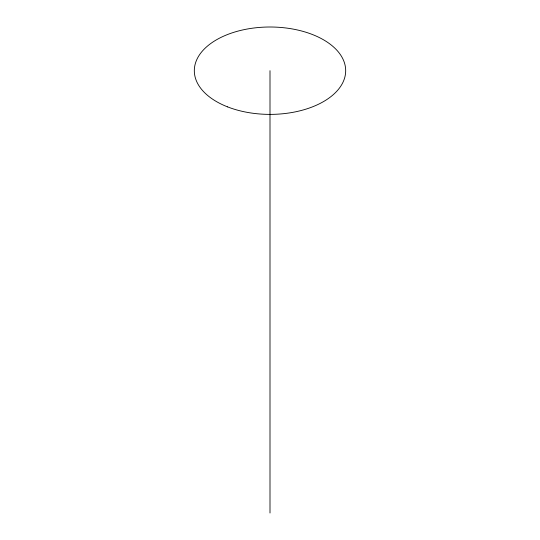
<?xml version="1.0" encoding="UTF-8"?>
<svg xmlns="http://www.w3.org/2000/svg" width="540" height="540" viewBox="0 0 540 540"><rect width="100%" height="100%" fill="white"/><g stroke="black" fill="none" stroke-linecap="round" stroke-linejoin="round"><path stroke-width="0.81" d="M270 513L270 70.693M227.583 106.88A75.681 43.693 0 0 0 345.485 73.811A75.681 43.693 0 0 0 236.932 31.394A75.681 43.693 0 0 0 227.583 106.88"/></g></svg>
